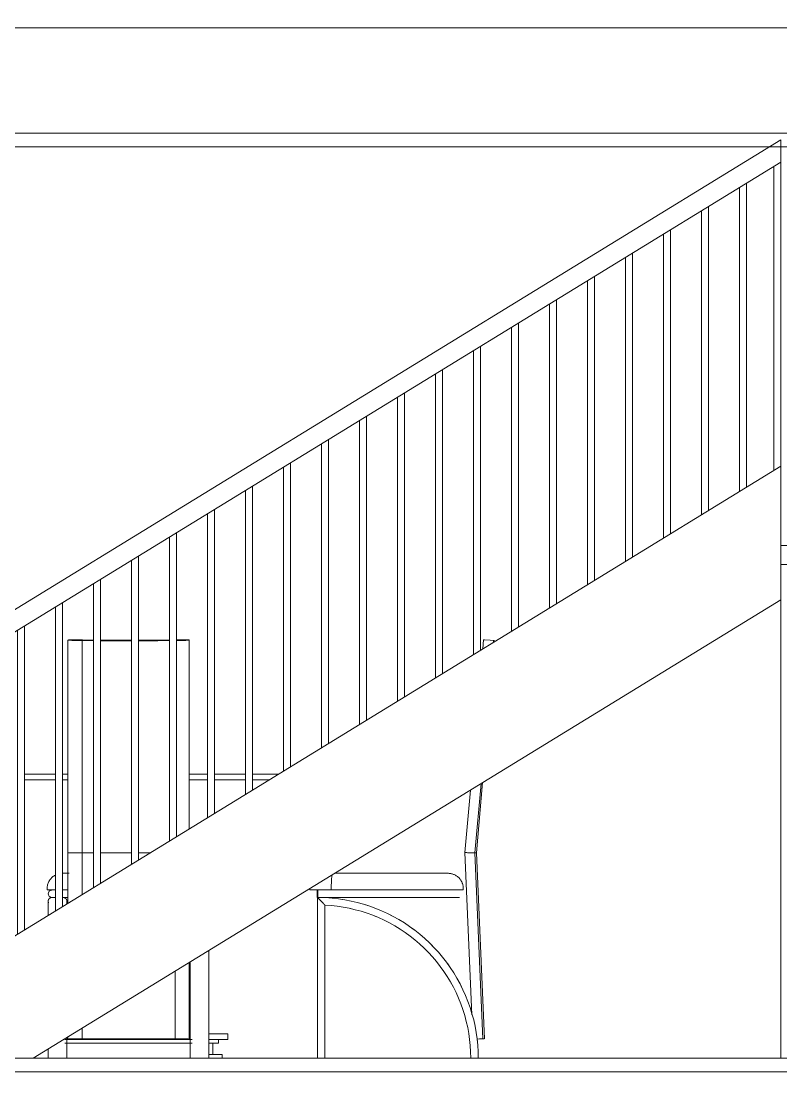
# Model space of a CAD drawing. Extents: x 4834 to 83801, y -13735 to 32221.
# Drawn here: x 13378.6 to 13458.6, y -12498 to -12387.3 of the extents above; entities that cross this region are included whole.
import ezdxf

# ---------------------------------------------------------------- set-up
doc = ezdxf.new("R2010")
doc.units = 0
doc.header["$LTSCALE"] = 8
doc.header["$MEASUREMENT"] = 0
doc.linetypes.add('DASHDOT', pattern=[1, 0.5, -0.25, 0, -0.25])
doc.linetypes.add('HIDDEN', pattern=[0.375, 0.25, -0.125])
doc.layers.get('0').update_dxf_attribs({"lineweight": 9})
doc.layers.add('A-FLOR-HRAL', color=11, linetype='Continuous', lineweight=9)
doc.layers.add('I-FURN', color=30, linetype='Continuous', lineweight=9)
doc.layers.add('ELEVATION', color=7, linetype='Continuous', lineweight=25, true_color=0xdda54b)
doc.layers.add('level', color=7, linetype='HIDDEN', lineweight=15, true_color=0x987172)

# ---------------------------------------------------------------- blocks, each defined once
blk = doc.blocks.new('Black_glass_V_Style_Dining_Table_and_Chairs_17295 - Black_glass_V_Style_Dining_Table_and_Chairs_17295-366985-Section 1')
at = {"layer": 'I-FURN'}
for p, q in [((629.67, 44.04), (629.67, 21.64)), ((631.16, 44), (631.16, 21.63)), ((642.44, 24.15), (642.44, 44.04)), ((673.43, 44.08), (673.34, 43.12)), ((673.43, 44.08), (673.34, 43.12)), ((673.43, 44.08), (673.53, 44.07)), ((673.43, 44.08), (673.43, 44.08)), ((673.53, 44.07), (674.11, 44.02)), ((674.11, 44.02), (674.48, 43.99)), ((674.46, 43.8), (674.48, 43.99)), ((674.51, 43.99), (674.61, 43.98)), ((674.63, 43.91), (674.64, 43.97)), ((625.11, 29.92), (628.36, 29.92)), ((629.11, 29.92), (629.67, 29.92)), ((642.44, 29.92), (644.36, 29.92)), ((645.11, 29.92), (648.36, 29.92)), ((649.11, 29.92), (651.84, 29.92)), ((628.36, 29.33), (625.11, 29.33)), ((629.67, 29.33), (629.11, 29.33)), ((644.36, 29.33), (642.44, 29.33)), ((648.36, 29.33), (645.11, 29.33)), ((650.88, 29.33), (649.11, 29.33)), ((672.52, 21.63), (673.16, 28.92)), ((672.68, 21.62), (673.33, 29.03)), ((672.04, 28.24), (671.46, 21.65)), ((672.04, 28.24), (671.46, 21.65)), ((629.67, 21.64), (629.67, 16.32)), ((631.16, 21.63), (631.16, 17.23)), ((671.46, 21.65), (672.21, 4.55)), ((671.46, 21.65), (672.21, 4.55)), ((673.37, 2.04), (672.52, 21.63)), ((673.53, 2.05), (672.68, 21.62)), ((629.8, 19.49), (629.24, 19.49)), ((629.28, 19.49), (629.67, 19.49)), ((629.67, 19.49), (629.28, 19.49)), ((657.78, 19.49), (668.96, 19.49)), ((668.97, 19.49), (657.78, 19.49)), ((668.96, 19.49), (657.78, 19.49)), ((668.96, 19.49), (669.53, 19.49)), ((627.49, 17.72), (627.49, 17.88)), ((627.49, 17.72), (628.07, 17.72)), ((628.36, 17.72), (627.99, 17.72)), ((628.07, 17.72), (628.34, 17.72)), ((629.09, 17.72), (629.67, 17.72)), ((655.15, 17.87), (655.15, 17.72)), ((655.15, 17.72), (655.93, 17.72)), ((655.92, 17.72), (655.96, 17.72)), ((668.81, 17.72), (655.96, 17.72)), ((656.49, 17.72), (657.4, 17.72)), ((657.4, 17.72), (657.4, 17.88)), ((657.4, 17.72), (669.05, 17.72)), ((669.05, 17.72), (671.3, 17.72)), ((671.3, 17.72), (671.3, 17.88)), ((628.36, 16.93), (627.99, 16.93)), ((627.99, 16.93), (628.36, 16.93)), ((627.99, 16.93), (628.36, 16.93)), ((655.94, 16.93), (655.94, 0)), ((655.96, 16.93), (668.81, 16.93)), ((627.59, 16.53), (627.59, 15.96)), ((627.59, 16.53), (627.59, 15.96)), ((629.56, 16.25), (629.56, 16.53)), ((629.56, 16.25), (629.56, 16.53)), ((656.73, 0), (656.73, 16.12)), ((659.41, 15.76), (659.46, 15.75)), ((662, 14.96), (662.07, 14.93)), ((664.43, 13.73), (664.49, 13.69)), ((644.52, 2.56), (644.52, 11.35)), ((644.52, 0), (644.52, 11.35)), ((642.44, 2.01), (642.44, 10.08)), ((642.55, 10.14), (642.55, 2.56)), ((642.55, 10.14), (642.55, 1.97)), ((640.95, 2.03), (640.95, 9.16)), ((670.03, 7.87), (670.07, 7.81)), ((671.15, 5.39), (671.18, 5.32)), ((629.67, 2.24), (629.67, 2.01)), ((631.16, 3.15), (631.16, 2.03)), ((642.44, 2.56), (642.55, 2.56)), ((644.52, 2.56), (646.49, 2.56)), ((646.49, 1.97), (646.49, 2.56)), ((642.75, 1.97), (629.36, 1.97)), ((629.36, 1.58), (642.75, 1.58)), ((629.56, 1.97), (629.56, 2.17)), ((629.56, 0), (629.56, 1.59)), ((629.56, 0), (629.56, 1.59)), ((642.55, 1.59), (642.55, 0)), ((642.55, 1.59), (642.55, 0)), ((646.49, 1.97), (644.52, 1.97)), ((644.52, 1.57), (645.51, 1.57)), ((644.92, 0.39), (644.92, 1.57)), ((645.51, 1.57), (645.51, 1.97)), ((673, 2.02), (672.71, 2.01)), ((673.37, 2.04), (673, 2.02)), ((673.5, 2.05), (673.4, 2.04)), ((627.59, 0.96), (627.59, 0)), ((627.59, 0.96), (627.59, 0)), ((644.52, 0.39), (645.9, 0.39)), ((645.9, 0), (645.9, 0.39)), ((627.99, 0), (627.59, 0)), ((629.17, 0), (627.99, 0)), ((629.56, 0), (629.17, 0)), ((642.95, 0), (642.55, 0)), ((644.13, 0), (642.95, 0)), ((644.52, 0), (644.13, 0)), ((644.52, 0), (645.9, 0)), ((656.73, 0), (655.94, 0)), ((672.87, 0), (672.08, 0))]:
    blk.add_line(p, q, dxfattribs=at)
at = {"layer": 'I-FURN', "flags": 128}
for points in [[(629.24, 19.49), (629.25, 19.49), (629.26, 19.49), (629.26, 19.49), (629.27, 19.49), (629.28, 19.49), (629.29, 19.49), (629.3, 19.49), (629.3, 19.49), (629.31, 19.49), (629.32, 19.49)], [(657.79, 19.49), (657.8, 19.49), (657.81, 19.49), (657.82, 19.49), (657.82, 19.49), (657.83, 19.49), (657.84, 19.49), (657.85, 19.49), (657.86, 19.49), (657.86, 19.49)], [(669.57, 19.49), (669.57, 19.49), (669.56, 19.49), (669.56, 19.49), (669.56, 19.49), (669.55, 19.49), (669.55, 19.49), (669.54, 19.49), (669.53, 19.49), (669.53, 19.49), (669.52, 19.49), (669.51, 19.49), (669.49, 19.49), (669.48, 19.49), (669.47, 19.49), (669.46, 19.49), (669.44, 19.49), (669.43, 19.49), (669.41, 19.49), (669.39, 19.49), (669.37, 19.49), (669.36, 19.49), (669.34, 19.49), (669.32, 19.49), (669.3, 19.49), (669.28, 19.49), (669.25, 19.49), (669.23, 19.49), (669.21, 19.49), (669.19, 19.49), (669.16, 19.49), (669.14, 19.49), (669.12, 19.49), (669.09, 19.49), (669.07, 19.49), (669.04, 19.49), (669.02, 19.49), (668.99, 19.49), (668.97, 19.49), (668.97, 19.49)], [(669.53, 19.49), (669.53, 19.49), (669.54, 19.49), (669.55, 19.49), (669.55, 19.49), (669.56, 19.49), (669.56, 19.49), (669.56, 19.49), (669.57, 19.49), (669.57, 19.49)], [(669.57, 19.49), (669.65, 19.49), (669.73, 19.48), (669.81, 19.47), (669.89, 19.46), (669.97, 19.45), (670.04, 19.43), (670.12, 19.41), (670.2, 19.39), (670.28, 19.36)], [(670.28, 19.36), (670.34, 19.33), (670.4, 19.31), (670.46, 19.28), (670.51, 19.25), (670.56, 19.22)], [(670.56, 19.22), (670.62, 19.18), (670.67, 19.14), (670.72, 19.11), (670.77, 19.06), (670.81, 19.02), (670.86, 18.98), (670.9, 18.93), (670.94, 18.88), (670.98, 18.83), (671.02, 18.78), (671.05, 18.73), (671.08, 18.68), (671.11, 18.62), (671.14, 18.57), (671.17, 18.51), (671.19, 18.45), (671.21, 18.39), (671.23, 18.33), (671.25, 18.27), (671.26, 18.21), (671.28, 18.15), (671.28, 18.08), (671.29, 18.02), (671.3, 17.96), (671.3, 17.9)], [(629.67, 17.72), (629.6, 17.72), (629.52, 17.72), (629.45, 17.72), (629.38, 17.72), (629.31, 17.72), (629.24, 17.72), (629.17, 17.72), (629.11, 17.72)], [(670.9, 17.72), (670.9, 17.72), (670.89, 17.72), (670.88, 17.72), (670.86, 17.72), (670.84, 17.72), (670.82, 17.72), (670.79, 17.72), (670.76, 17.72), (670.73, 17.72), (670.7, 17.72), (670.66, 17.72), (670.62, 17.72), (670.57, 17.72), (670.53, 17.72), (670.48, 17.72), (670.42, 17.72), (670.37, 17.72), (670.31, 17.72), (670.25, 17.72), (670.18, 17.72), (670.12, 17.72), (670.05, 17.72), (669.98, 17.72), (669.91, 17.72), (669.83, 17.72), (669.76, 17.72), (669.68, 17.72), (669.6, 17.72), (669.52, 17.72), (669.44, 17.72), (669.36, 17.72), (669.28, 17.72), (669.19, 17.72), (669.11, 17.72), (669.02, 17.72), (668.93, 17.72), (668.85, 17.72), (668.81, 17.72)], [(629.15, 16.93), (629.21, 16.93), (629.28, 16.93), (629.35, 16.93), (629.42, 16.93), (629.49, 16.93), (629.57, 16.93), (629.65, 16.93)], [(672.87, 0), (672.86, 0.68), (672.82, 1.35), (672.75, 2.03), (672.66, 2.7), (672.53, 3.36), (672.39, 4.02), (672.21, 4.68), (672.01, 5.33), (671.79, 5.96), (671.54, 6.59), (671.26, 7.21), (670.96, 7.82), (670.63, 8.41), (670.29, 8.99), (669.92, 9.56), (669.52, 10.11), (669.11, 10.64), (668.67, 11.16), (668.21, 11.66), (667.74, 12.14), (667.24, 12.61), (666.73, 13.05), (666.2, 13.47), (665.65, 13.87), (665.09, 14.25), (664.51, 14.6), (663.92, 14.93), (663.32, 15.24), (662.7, 15.52), (662.08, 15.78), (661.44, 16.01), (660.8, 16.22), (660.14, 16.4), (659.49, 16.55), (658.82, 16.68), (658.15, 16.78), (657.48, 16.86), (656.8, 16.91), (656.13, 16.93), (655.94, 16.93)], [(658.56, 16.72), (658.15, 16.78), (657.48, 16.86), (656.8, 16.91), (656.13, 16.93), (655.96, 16.93)], [(661.13, 16.11), (660.8, 16.22), (660.14, 16.4), (659.49, 16.55), (658.82, 16.68), (658.63, 16.71)], [(668.81, 16.93), (668.9, 16.93), (668.99, 16.93), (669.07, 16.93), (669.16, 16.93), (669.24, 16.93), (669.33, 16.93), (669.41, 16.93), (669.49, 16.93), (669.57, 16.93), (669.65, 16.93), (669.73, 16.93), (669.8, 16.93), (669.88, 16.93), (669.95, 16.93), (670.02, 16.93), (670.09, 16.93), (670.16, 16.93), (670.22, 16.93), (670.28, 16.93), (670.34, 16.93), (670.4, 16.93), (670.45, 16.93), (670.51, 16.93), (670.55, 16.93), (670.6, 16.93), (670.64, 16.93), (670.68, 16.93), (670.72, 16.93), (670.75, 16.93), (670.78, 16.93), (670.81, 16.93), (670.83, 16.93), (670.85, 16.93), (670.87, 16.93), (670.88, 16.93), (670.89, 16.93), (670.9, 16.93), (670.9, 16.93), (670.9, 16.93)], [(627.59, 15.96), (627.59, 16.02), (627.59, 16.17), (627.59, 16.29), (627.59, 16.39), (627.59, 16.47), (627.59, 16.51), (627.59, 16.53)], [(627.59, 16.53), (627.59, 16.5), (627.59, 16.45), (627.59, 16.36), (627.59, 16.26), (627.59, 16.12), (627.59, 15.96), (627.59, 15.78), (627.59, 15.57), (627.59, 15.33), (627.59, 15.07)], [(629.56, 16.53), (629.56, 16.5), (629.56, 16.45), (629.56, 16.36), (629.56, 16.26)], [(629.56, 16.25), (629.56, 16.29), (629.56, 16.39), (629.56, 16.47), (629.56, 16.51), (629.56, 16.53)], [(656.73, 16.12), (657.37, 16.08), (658.02, 16.01), (658.65, 15.91), (659.29, 15.79), (659.92, 15.64), (660.54, 15.47), (661.16, 15.28), (661.76, 15.06), (662.36, 14.81), (662.95, 14.54), (663.52, 14.25), (664.09, 13.94), (664.64, 13.6), (665.17, 13.24), (665.7, 12.86), (666.2, 12.46), (666.69, 12.04), (667.17, 11.6), (667.62, 11.14), (668.06, 10.67), (668.47, 10.17), (668.87, 9.67), (669.25, 9.14), (669.6, 8.6), (669.94, 8.05), (670.25, 7.48), (670.53, 6.9), (670.8, 6.32), (671.04, 5.72), (671.26, 5.11), (671.45, 4.49), (671.61, 3.87), (671.76, 3.24), (671.87, 2.6), (671.96, 1.96), (672.03, 1.32), (672.07, 0.68), (672.08, 0.03), (672.08, 0)], [(663.59, 15.1), (663.32, 15.24), (662.7, 15.52), (662.08, 15.78), (661.44, 16.01), (661.21, 16.09)], [(665.86, 13.72), (665.65, 13.87), (665.09, 14.25), (664.51, 14.6), (663.92, 14.93), (663.67, 15.06)], [(667.89, 12), (667.74, 12.14), (667.24, 12.61), (666.73, 13.05), (666.2, 13.47), (665.93, 13.67)], [(644.52, 11.35), (644.52, 11.23), (644.52, 10.74), (644.52, 10.23), (644.52, 9.7), (644.52, 9.16), (644.52, 8.6), (644.52, 8.03), (644.52, 7.44), (644.52, 6.85), (644.52, 6.24), (644.52, 5.62), (644.52, 5), (644.52, 4.36), (644.52, 3.72), (644.52, 3.07), (644.52, 2.56)], [(644.52, 0), (644.52, 0.66), (644.52, 1.32), (644.52, 1.98), (644.52, 2.63), (644.52, 3.29), (644.52, 3.93), (644.52, 4.57), (644.52, 5.2), (644.52, 5.83), (644.52, 6.44), (644.52, 7.04), (644.52, 7.64), (644.52, 8.22), (644.52, 8.78), (644.52, 9.34), (644.52, 9.87), (644.52, 10.4), (644.52, 10.9), (644.52, 11.35)], [(669.62, 9.98), (669.52, 10.11), (669.11, 10.64), (668.67, 11.16), (668.21, 11.66), (667.94, 11.94)], [(642.55, 2.56), (642.55, 2.63), (642.55, 3.29), (642.55, 3.93), (642.55, 4.57), (642.55, 5.2), (642.55, 5.83), (642.55, 6.44), (642.55, 7.04), (642.55, 7.64), (642.55, 8.22), (642.55, 8.78), (642.55, 9.34), (642.55, 9.87), (642.55, 10.14)], [(642.55, 10.14), (642.55, 9.7), (642.55, 9.16), (642.55, 8.6), (642.55, 8.03), (642.55, 7.44), (642.55, 6.85), (642.55, 6.24), (642.55, 5.62), (642.55, 5), (642.55, 4.36), (642.55, 3.72), (642.55, 3.07), (642.55, 2.42), (642.55, 1.77), (642.55, 1.11), (642.55, 0.45), (642.55, 0)], [(671.01, 7.71), (670.96, 7.82), (670.63, 8.41), (670.29, 8.99), (669.92, 9.56), (669.66, 9.92)], [(672.2, 4.71), (672.01, 5.33), (671.79, 5.96), (671.54, 6.59), (671.26, 7.21), (671.04, 7.65)], [(629.56, 0), (629.56, 0.66), (629.56, 1.32), (629.56, 1.98), (629.56, 2.17)], [(629.56, 1.59), (629.56, 1.11), (629.56, 0.45), (629.56, 0)], [(642.55, 0), (642.55, 0.66), (642.55, 1.32), (642.55, 1.59)], [(672.87, 0), (672.86, 0.68), (672.82, 1.35), (672.75, 2.01)], [(627.59, 0), (627.59, 0.66), (627.59, 0.96)], [(627.59, 0.96), (627.59, 0.45), (627.59, 0)]]:
    blk.add_lwpolyline(points, dxfattribs=at)
at = {"layer": 'I-FURN'}
for centre, major_axis, ratio, start_param, end_param in [((630.03, 44.04), (0.362, 0), 0.087384, 1.992391, 3.18576), ((630.03, 44.04), (0.362, 0), 0.087384, 1.992391, 3.901781), ((630.63, 44.09), (1.19, 0), 0.087384, 3.901781, 5.172539), ((630.37, 43.98), (1.19, 0), 0.087384, 0.79515, 1.992391), ((636.06, 47.67), (42.35, 0), 0.087384, 4.596579, 4.624912), ((636.06, 47.67), (41.76, 0), 0.087384, 4.595979, 4.623672), ((636.06, 47.67), (41.76, 0), 0.087384, 4.641692, 4.719639), ((636.06, 47.67), (42.35, 0), 0.087384, 4.64268, 4.719538), ((636.06, 47.67), (41.76, 0), 0.087384, 4.737605, 4.81565), ((636.06, 47.67), (42.35, 0), 0.087384, 4.737253, 4.814206), ((641.48, 44.09), (1.19, 0), 0.087384, 4.394072, 5.522997), ((641.74, 43.98), (1.19, 0), 0.087384, 1.149202, 2.106994), ((642.08, 44.04), (0.362, 0), 0.087384, 6.239018, 7.432387), ((642.08, 44.04), (0.362, 0), 0.087384, 5.522997, 7.432387), ((627.99, 17.32), (0, 0.394), 0.999391, 0, 3.141593), ((627.99, 17.32), (0, 0.394), 0.999391, 0, 0.261799), ((655.96, 17.32), (0, 0.394), 0.034899, 3.141593, 6.283185), ((627.99, 17.32), (0, 0.394), 0.999391, 2.879793, 3.140668), ((655.92, 17.32), (0, 0.394), 0.034899, 0.261799, 2.879793), ((655.92, 17.32), (0, 0.394), 0.034899, 0.261799, 2.879793), ((630.03, 2.01), (0.362, 0), 0.043561, 2.381404, 4.290794), ((630.63, 1.99), (1.19, 0), 0.043561, 1.110647, 2.381404), ((630.37, 2.05), (1.19, 0), 0.043561, 4.290794, 5.488035), ((636.06, 0.2), (42.35, 0), 0.043561, 1.454987, 1.686606), ((636.06, 0.2), (41.76, 0), 0.043561, 1.454386, 1.687206), ((641.74, 2.05), (1.19, 0), 0.043561, 3.936743, 5.133984), ((641.48, 1.99), (1.19, 0), 0.043561, 0.760189, 2.030946), ((642.08, 2.01), (0.362, 0), 0.043561, 5.133984, 7.043374)]:
    blk.add_ellipse(centre, major_axis=major_axis, ratio=ratio, start_param=start_param, end_param=end_param, dxfattribs=at)
for points in [[(629.67, 21.64), (629.67, 21.64), (629.67, 21.64), (629.67, 21.64)], [(631.16, 21.63), (631.56, 21.63), (631.96, 21.63), (632.36, 21.63)], [(671.46, 21.65), (671.46, 21.65), (671.46, 21.65), (671.46, 21.65)], [(629.24, 19.49), (629.19, 19.49), (629.15, 19.49), (629.11, 19.48)], [(629.11, 19.48), (629.17, 19.49), (629.22, 19.49), (629.28, 19.49)]]:
    blk.add_open_spline(points, degree=3, dxfattribs=at)
for points, knots in [([(629.67, 21.64), (629.67, 21.64), (629.67, 21.64), (629.68, 21.64), (629.72, 21.64), (629.75, 21.64), (629.77, 21.63)], [0.6018683, 0.6018683, 0.6018683, 0.6018683, 0.625, 0.75, 0.875, 1, 1, 1, 1]), ([(629.77, 21.63), (629.91, 21.63), (630.22, 21.63), (630.73, 21.63), (631.03, 21.63), (631.16, 21.63)], [0, 0, 0, 0, 0.4, 0.7, 1, 1, 1, 1]), ([(633.11, 21.63), (633.55, 21.62), (634.63, 21.62), (635.71, 21.62), (636.36, 21.62)], [0.1990367, 0.1990367, 0.1990367, 0.1990367, 0.3333333, 0.5308652, 0.5308652, 0.5308652, 0.5308652]), ([(637.11, 21.62), (637.3, 21.62), (637.71, 21.62), (638.11, 21.62), (638.32, 21.62)], [0.6073486, 0.6073486, 0.6073486, 0.6073486, 0.6666667, 0.7310464, 0.7310464, 0.7310464, 0.7310464]), ([(671.46, 21.65), (671.46, 21.65), (671.46, 21.65), (671.51, 21.65), (671.57, 21.65)], [0.6, 0.6, 0.6, 0.6, 0.7, 1, 1, 1, 1]), ([(671.57, 21.65), (671.59, 21.65), (671.66, 21.65), (671.8, 21.64), (671.91, 21.64), (672, 21.64), (672.08, 21.64), (672.13, 21.64), (672.15, 21.63)], [0, 0, 0, 0, 0.25, 0.5, 0.625, 0.75, 0.875, 1, 1, 1, 1]), ([(672.15, 21.63), (672.29, 21.63), (672.47, 21.63), (672.52, 21.63), (672.52, 21.63)], [0, 0, 0, 0, 0.4, 0.6378933, 0.6378933, 0.6378933, 0.6378933]), ([(672.55, 21.63), (672.59, 21.63), (672.69, 21.62), (672.69, 21.62), (672.65, 21.62)], [0.1621411, 0.1621411, 0.1621411, 0.1621411, 0.3333333, 0.6666667, 0.6666667, 0.6666667, 0.6666667]), ([(627.49, 17.88), (627.49, 18.01), (627.52, 18.27), (627.66, 18.63), (627.88, 18.94), (628.12, 19.16), (628.29, 19.26), (628.36, 19.29)], [-1, -1, -1, -1, -0.8, -0.6, -0.4, -0.2, -0.0892625, -0.0892625, -0.0892625, -0.0892625]), ([(657.4, 17.88), (657.4, 18.01), (657.4, 18.27), (657.41, 18.63), (657.43, 18.94), (657.46, 19.18), (657.49, 19.29), (657.5, 19.33)], [-1, -1, -1, -1, -0.8, -0.6, -0.4, -0.2, -0.043808, -0.043808, -0.043808, -0.043808]), ([(627.62, 16.37), (627.62, 16.37), (627.62, 16.39), (627.61, 16.41), (627.6, 16.44), (627.6, 16.47), (627.59, 16.5), (627.59, 16.53), (627.59, 16.56), (627.6, 16.59), (627.6, 16.62), (627.61, 16.65), (627.62, 16.67), (627.63, 16.69), (627.63, 16.71), (627.64, 16.72), (627.65, 16.74), (627.66, 16.76), (627.68, 16.78), (627.69, 16.8), (627.7, 16.81), (627.71, 16.81), (627.72, 16.82), (627.74, 16.84), (627.76, 16.86), (627.79, 16.88), (627.82, 16.89), (627.85, 16.9), (627.87, 16.91), (627.92, 16.92), (627.96, 16.93), (627.99, 16.93)], [0.3536618, 0.3536618, 0.3536618, 0.3536618, 0.3611111, 0.3888889, 0.4166667, 0.4444444, 0.4722222, 0.5, 0.5277778, 0.5555556, 0.5833333, 0.6111111, 0.6388889, 0.6527778, 0.6666667, 0.6805556, 0.6944444, 0.7222222, 0.75, 0.7638889, 0.7708333, 0.7777778, 0.7916667, 0.8055556, 0.8333333, 0.8611111, 0.8888889, 0.9027778, 0.9166667, 0.9444444, 1, 1, 1, 1]), ([(627.63, 16.71), (627.63, 16.7), (627.62, 16.68), (627.61, 16.65), (627.6, 16.62), (627.6, 16.59), (627.59, 16.56), (627.59, 16.53), (627.59, 16.5), (627.6, 16.48), (627.6, 16.47)], [0.3333333, 0.3333333, 0.3333333, 0.3333333, 0.3611111, 0.3888889, 0.4166667, 0.4444444, 0.4722222, 0.5, 0.5277778, 0.5497604, 0.5497604, 0.5497604, 0.5497604]), ([(629.17, 16.93), (629.2, 16.93), (629.24, 16.92), (629.28, 16.91), (629.31, 16.9), (629.33, 16.89), (629.36, 16.88), (629.39, 16.86), (629.42, 16.84), (629.43, 16.82), (629.45, 16.81), (629.46, 16.8), (629.47, 16.78), (629.49, 16.76), (629.51, 16.73), (629.52, 16.71), (629.53, 16.69), (629.54, 16.67), (629.54, 16.65), (629.55, 16.62), (629.56, 16.59), (629.56, 16.56), (629.56, 16.53), (629.56, 16.5), (629.56, 16.48), (629.56, 16.47)], [0, 0, 0, 0, 0.0555556, 0.0833333, 0.0972222, 0.1111111, 0.1388889, 0.1666667, 0.1944444, 0.2083333, 0.2222222, 0.2361111, 0.25, 0.2777778, 0.3055556, 0.3333333, 0.3472222, 0.3611111, 0.3888889, 0.4166667, 0.4444444, 0.4722222, 0.5, 0.5277778, 0.5555556, 0.5555556, 0.5555556, 0.5555556]), ([(629.56, 16.48), (629.56, 16.48), (629.56, 16.5), (629.56, 16.53), (629.56, 16.56), (629.56, 16.59), (629.55, 16.62), (629.54, 16.65), (629.54, 16.67), (629.53, 16.69), (629.52, 16.7), (629.52, 16.71)], [0.4504313, 0.4504313, 0.4504313, 0.4504313, 0.4722222, 0.5, 0.5277778, 0.5555556, 0.5833333, 0.6111111, 0.6388889, 0.6527778, 0.6666667, 0.6666667, 0.6666667, 0.6666667]), ([(656.73, 16.12), (656.73, 16.12), (656.73, 16.13), (656.71, 16.14), (656.7, 16.15), (656.7, 16.16), (656.69, 16.17), (656.68, 16.18), (656.66, 16.2), (656.64, 16.21), (656.63, 16.23), (656.62, 16.24), (656.6, 16.26), (656.59, 16.27), (656.57, 16.29), (656.54, 16.32), (656.53, 16.34), (656.51, 16.35), (656.5, 16.37), (656.48, 16.38), (656.46, 16.41), (656.43, 16.44), (656.4, 16.47), (656.37, 16.5), (656.34, 16.53), (656.31, 16.56), (656.28, 16.59), (656.25, 16.62), (656.22, 16.65), (656.2, 16.67), (656.18, 16.69), (656.16, 16.71), (656.15, 16.72), (656.13, 16.74), (656.11, 16.76), (656.09, 16.78), (656.07, 16.8), (656.07, 16.81), (656.06, 16.81), (656.05, 16.82), (656.03, 16.84), (656.01, 16.86), (655.99, 16.88), (655.98, 16.89), (655.97, 16.9), (655.96, 16.91), (655.95, 16.92), (655.94, 16.93), (655.94, 16.93)], [0, 0, 0, 0, 0.055556, 0.083333, 0.097222, 0.111111, 0.125, 0.138889, 0.166667, 0.194444, 0.208333, 0.222222, 0.236111, 0.25, 0.277778, 0.305556, 0.319444, 0.333333, 0.347222, 0.361111, 0.388889, 0.416667, 0.444444, 0.472222, 0.5, 0.527778, 0.555556, 0.583333, 0.611111, 0.638889, 0.652778, 0.666667, 0.680556, 0.694444, 0.722222, 0.75, 0.763889, 0.770833, 0.777778, 0.791667, 0.805556, 0.833333, 0.861111, 0.888889, 0.902778, 0.916667, 0.944444, 1, 1, 1, 1])]:
    blk.add_open_spline(points, degree=3, knots=knots, dxfattribs=at)
blk = doc.blocks.new('Railing - 3_4_-368272-Section 1')
at = {"layer": 'A-FLOR-HRAL'}
for p, q in [((701.11, 60.15), (701.11, 92.18)), ((700.36, 59.69), (700.36, 91.72))]:
    blk.add_line(p, q, dxfattribs=at)
blk = doc.blocks.new('Railing - 3_4_-368270-Section 1')
at = {"layer": 'A-FLOR-HRAL'}
for p, q in [((697.11, 57.7), (697.11, 89.72)), ((696.36, 57.24), (696.36, 89.26))]:
    blk.add_line(p, q, dxfattribs=at)
blk = doc.blocks.new('Railing - 3_4_-368268-Section 1')
at = {"layer": 'A-FLOR-HRAL'}
for p, q in [((692.36, 54.79), (692.36, 86.81)), ((693.11, 55.25), (693.11, 87.27))]:
    blk.add_line(p, q, dxfattribs=at)
blk = doc.blocks.new('Railing - 3_4_-368266-Section 1')
at = {"layer": 'A-FLOR-HRAL'}
for p, q in [((688.36, 52.33), (688.36, 84.36)), ((689.11, 52.79), (689.11, 84.82))]:
    blk.add_line(p, q, dxfattribs=at)
blk = doc.blocks.new('Railing - 3_4_-368264-Section 1')
at = {"layer": 'A-FLOR-HRAL'}
for p, q in [((685.11, 50.34), (685.11, 82.36)), ((684.36, 49.88), (684.36, 81.9))]:
    blk.add_line(p, q, dxfattribs=at)
blk = doc.blocks.new('Railing - 3_4_-368262-Section 1')
at = {"layer": 'A-FLOR-HRAL'}
for p, q in [((681.11, 47.88), (681.11, 79.91)), ((680.36, 47.42), (680.36, 79.45))]:
    blk.add_line(p, q, dxfattribs=at)
blk = doc.blocks.new('Railing - 3_4_-368260-Section 1')
at = {"layer": 'A-FLOR-HRAL'}
for p, q in [((676.36, 44.97), (676.36, 76.99)), ((677.11, 45.43), (677.11, 77.45))]:
    blk.add_line(p, q, dxfattribs=at)
blk = doc.blocks.new('Railing - 3_4_-368258-Section 1')
at = {"layer": 'A-FLOR-HRAL'}
for p, q in [((672.36, 42.51), (672.36, 74.54)), ((673.11, 42.97), (673.11, 75))]:
    blk.add_line(p, q, dxfattribs=at)
blk = doc.blocks.new('Railing - 3_4_-368256-Section 1')
at = {"layer": 'A-FLOR-HRAL'}
for p, q in [((668.36, 40.06), (668.36, 72.08)), ((669.11, 40.52), (669.11, 72.54))]:
    blk.add_line(p, q, dxfattribs=at)
blk = doc.blocks.new('Railing - 3_4_-368254-Section 1')
at = {"layer": 'A-FLOR-HRAL'}
for p, q in [((665.11, 38.06), (665.11, 70.09)), ((664.36, 37.6), (664.36, 69.63))]:
    blk.add_line(p, q, dxfattribs=at)
blk = doc.blocks.new('Railing - 3_4_-368248-Section 1')
at = {"layer": 'A-FLOR-HRAL'}
for p, q in [((661.11, 35.61), (661.11, 67.63)), ((660.36, 35.15), (660.36, 67.17))]:
    blk.add_line(p, q, dxfattribs=at)
blk = doc.blocks.new('Railing - 3_4_-368246-Section 1')
at = {"layer": 'A-FLOR-HRAL'}
for p, q in [((704.74, 62.38), (704.74, 94.4)), ((703.99, 61.92), (703.99, 93.94))]:
    blk.add_line(p, q, dxfattribs=at)
blk = doc.blocks.new('Railing - 3_4_-368244-Section 1')
at = {"layer": 'A-FLOR-HRAL'}
for p, q in [((616.74, 8.38), (616.74, 40.4)), ((617.49, 8.84), (617.49, 40.86))]:
    blk.add_line(p, q, dxfattribs=at)
blk = doc.blocks.new('Railing - Railing-368741-Section 1')
for name, p in [('Railing - 3_4_-368246-Section 1', (0, 0)), ('Railing - 3_4_-368272-Section 1', (0, 0)), ('Railing - 3_4_-368270-Section 1', (0, 0)), ('Railing - 3_4_-368268-Section 1', (0, 0)), ('Railing - 3_4_-368266-Section 1', (0, 0)), ('Railing - 3_4_-368264-Section 1', (0, 0)), ('Railing - 3_4_-368262-Section 1', (0, 0)), ('Railing - 3_4_-368260-Section 1', (0, 0)), ('Railing - 3_4_-368258-Section 1', (0, 0)), ('Railing - 3_4_-368256-Section 1', (0, 0)), ('Railing - 3_4_-368254-Section 1', (0, 0)), ('Railing - 3_4_-368248-Section 1', (0, 0)), ('Railing - 3_4_-368272-Section 1', (-44, -27)), ('Railing - 3_4_-368270-Section 1', (-44, -27)), ('Railing - 3_4_-368268-Section 1', (-44, -27)), ('Railing - 3_4_-368266-Section 1', (-44, -27)), ('Railing - 3_4_-368264-Section 1', (-44, -27)), ('Railing - 3_4_-368262-Section 1', (-44, -27)), ('Railing - 3_4_-368260-Section 1', (-44, -27)), ('Railing - 3_4_-368258-Section 1', (-44, -27)), ('Railing - 3_4_-368256-Section 1', (-44, -27)), ('Railing - 3_4_-368254-Section 1', (-44, -27)), ('Railing - 3_4_-368244-Section 1', (0, 0))]:
    blk.add_blockref(name, p)
blk = doc.blocks.new('Top Rail Type - Top Rail_Internal_-368751-Section 1')
at = {"layer": 'A-FLOR-HRAL'}
for p, q in [((704.74, 96.75), (616.74, 42.75)), ((704.74, 96.75), (704.74, 94.4)), ((704.74, 94.4), (616.74, 40.4)), ((616.74, 40.4), (616.74, 42.75))]:
    blk.add_line(p, q, dxfattribs=at)

msp = doc.modelspace()

# ---------------------------------------------------------------- linework, layer by layer
at = {"layer": 'ELEVATION', "color": 6, "linetype": 'Continuous', "lineweight": 0}
for p, q in [((13900.75208, -12387.99524), (13253.25208, -12387.99524)), ((13253.25208, -12399.08018), (13900.75208, -12399.08018)), ((13462.62958, -12400.53771), (13257.92274, -12400.53771)), ((13458.62958, -12496.53771), (13458.62958, -12400.53771)), ((13370.62958, -12488.15875), (13458.62958, -12434.15875)), ((13458.62958, -12448.23792), (13458.62958, -12434.15875)), ((13458.62958, -12442.53771), (13459.62958, -12442.53771)), ((13459.62958, -12444.53771), (13458.62958, -12444.53771)), ((13379.9188, -12496.53771), (13458.62958, -12448.23792))]:
    msp.add_line(p, q, dxfattribs=at)
msp.add_lwpolyline([(13253.25208, -12400.53771), (13900.75208, -12400.53771), (13900.75208, -12386.53771), (13253.25208, -12386.53771)], close=True, dxfattribs=at)
for points in [[(13899.01029, -12496.53771), (13192.59538, -12496.53771)], [(13192.59538, -12497.99524), (13898.86453, -12497.99524)]]:
    msp.add_lwpolyline(points, dxfattribs=at)
at = {"layer": 'level', "linetype": 'DASHDOT', "lineweight": 0}
msp.add_line((13107.37829, -12400.53771), (14033.81446, -12400.53771), dxfattribs=at)

# ---------------------------------------------------------------- block references
at = {"layer": 'ELEVATION', "color": 6, "linetype": 'Continuous', "lineweight": 0}
for name in ['Top Rail Type - Top Rail_Internal_-368751-Section 1', 'Railing - Railing-368741-Section 1', 'Black_glass_V_Style_Dining_Table_and_Chairs_17295 - Black_glass_V_Style_Dining_Table_and_Chairs_17295-366985-Section 1']:
    msp.add_blockref(name, (12753.89441, -12496.53771), dxfattribs=at)

doc.saveas('drawing.dxf')
